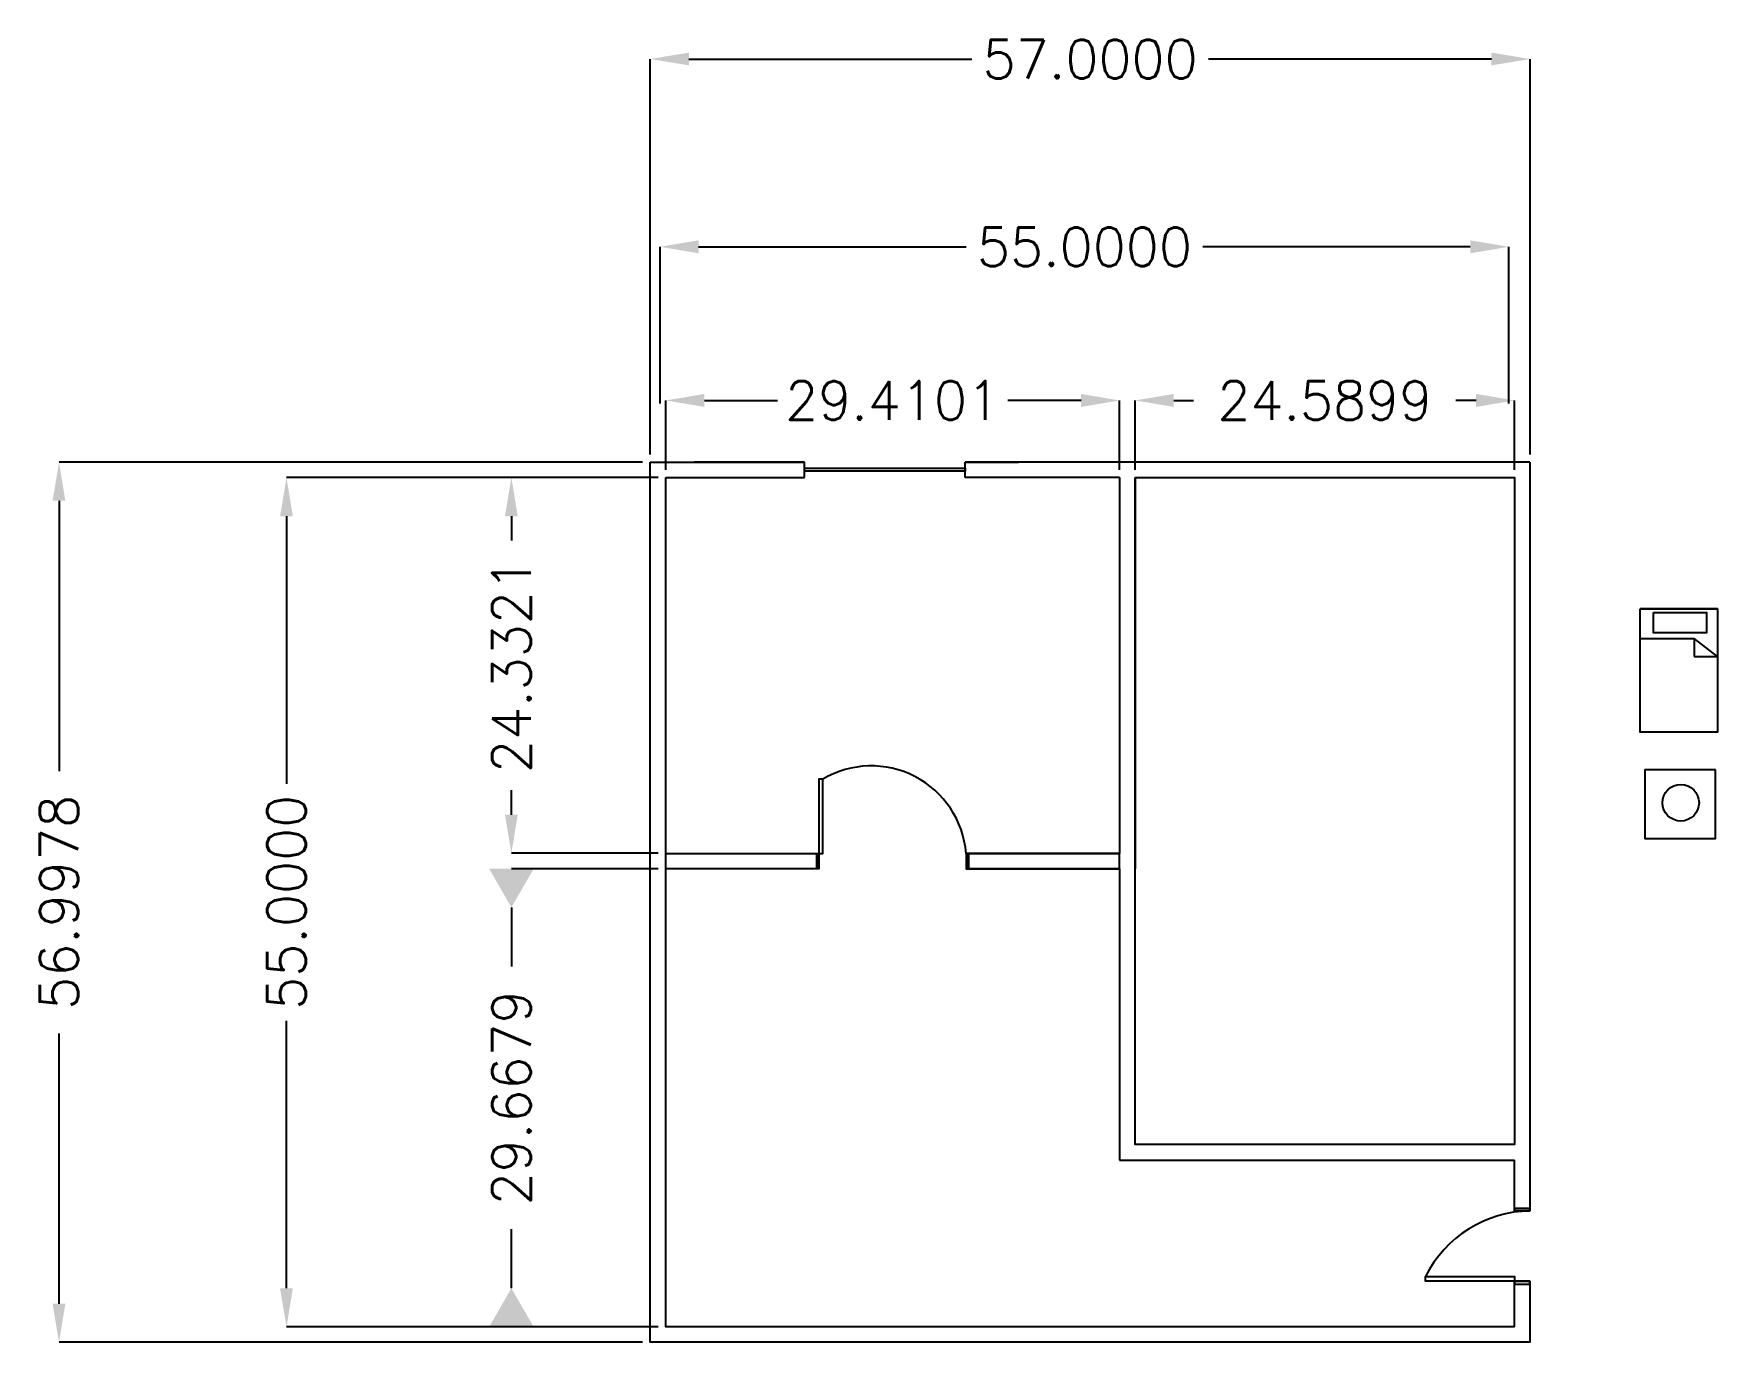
# Model space of a CAD drawing. Header units: millimetres. Extents: x 85 to 194, y 104 to 189.
import ezdxf

# ---------------------------------------------------------------- set-up
doc = ezdxf.new("R2010")
doc.units = ezdxf.units.MM
doc.layers.add('DIMENSION', color=3, linetype='Continuous', lineweight=25)
doc.styles.get("Standard").update_dxf_attribs({"font": 'txt.shx'})
doc.dimstyles.get("Standard").update_dxf_attribs({"dimscale": 100, "dimtxt": 2.5, "dimasz": 2.5, "dimexe": 0, "dimexo": 0.5, "dimgap": 1, "dimtad": 0, "dimtoh": 1, "dimdec": 4, "dimzin": 0, "dimdsep": 46, "dimtxsty": 'Standard', "dimcen": 2.5, "dimadec": 0, "dimazin": 0, "dimtfac": 1, "dimtdec": 4, "dimtofl": 0, "dimtmove": 0, "dimatfit": 3, "dimfxl": 1, "dimtolj": 1, "dimtzin": 0, "dimarcsym": 0})

# ---------------------------------------------------------------- blocks, each defined once
blk = doc.blocks.new('cama')
for p, q in [((187.01, 129.78), (190.5, 129.78)), ((190.5, 129.78), (190.5, 128.62)), ((192.01, 128.62), (190.5, 129.78)), ((190.5, 128.62), (192.01, 128.62))]:
    blk.add_line(p, q)
for points in [[(187.01, 131.71), (192.01, 131.71), (192.01, 131.71), (187.01, 131.71)], [(187.01, 131.71), (192.01, 131.71), (192.01, 123.71), (187.01, 123.71)], [(187.87, 131.47), (191.3, 131.47), (191.3, 130.14), (187.87, 130.14)]]:
    blk.add_lwpolyline(points, close=True)
blk = doc.blocks.new('*D74')
at = {"layer": 'Defpoints', "color": 0}
for p in [(180.58, 175.21), (125.58, 164.56), (180.58, 164.56)]:
    blk.add_point(p, dxfattribs=at)
at = {"layer": 'DIMENSION', "color": 0, "lineweight": -2}
for p, q in [((125.58, 165.06), (125.58, 175.21)), ((128.08, 175.21), (145.41, 175.21)), ((178.08, 175.21), (160.74, 175.21)), ((180.58, 165.06), (180.58, 175.21))]:
    blk.add_line(p, q, dxfattribs=at)
at = {"layer": 'DIMENSION', "color": 0}
for points in [[(128.08, 175.63), (128.08, 174.79), (125.58, 175.21)], [(178.08, 174.79), (178.08, 175.63), (180.58, 175.21)]]:
    blk.add_solid(points, dxfattribs=at)
at = {"layer": 'DIMENSION', "color": 0, "insert": (153.08, 175.21), "char_height": 2.5, "attachment_point": 5}
blk.add_mtext('\\A1;55.0000', dxfattribs=at)
blk = doc.blocks.new('*D75')
at = {"layer": 'Defpoints', "color": 0}
for p in [(181.95, 187.37), (124.95, 161.26), (181.95, 161.26)]:
    blk.add_point(p, dxfattribs=at)
at = {"layer": 'DIMENSION', "color": 0, "lineweight": -2}
for p, q in [((124.95, 161.76), (124.95, 187.37)), ((127.45, 187.37), (145.78, 187.37)), ((179.45, 187.37), (161.11, 187.37)), ((181.95, 161.76), (181.95, 187.37))]:
    blk.add_line(p, q, dxfattribs=at)
at = {"layer": 'DIMENSION', "color": 0}
for points in [[(127.45, 187.79), (127.45, 186.96), (124.95, 187.37)], [(179.45, 186.96), (179.45, 187.79), (181.95, 187.37)]]:
    blk.add_solid(points, dxfattribs=at)
at = {"layer": 'DIMENSION', "color": 0, "insert": (153.45, 187.37), "char_height": 2.5, "attachment_point": 5}
blk.add_mtext('\\A1;57.0000', dxfattribs=at)
blk = doc.blocks.new('*D77')
at = {"layer": 'Defpoints', "color": 0}
for p in [(125.95, 160.26), (101.38, 105.26), (125.95, 105.26)]:
    blk.add_point(p, dxfattribs=at)
at = {"layer": 'DIMENSION', "color": 0, "lineweight": -2}
for p, q in [((125.45, 160.26), (101.38, 160.26)), ((101.38, 157.76), (101.38, 140.43)), ((101.38, 107.76), (101.38, 125.09)), ((125.45, 105.26), (101.38, 105.26))]:
    blk.add_line(p, q, dxfattribs=at)
at = {"layer": 'DIMENSION', "color": 0}
for points in [[(101.79, 157.76), (100.96, 157.76), (101.38, 160.26)], [(100.96, 107.76), (101.79, 107.76), (101.38, 105.26)]]:
    blk.add_solid(points, dxfattribs=at)
at = {"layer": 'DIMENSION', "color": 0, "insert": (101.38, 132.76), "char_height": 2.5, "attachment_point": 5, "rotation": 90}
blk.add_mtext('\\A1;55.0000', dxfattribs=at)
blk = doc.blocks.new('*D78')
at = {"layer": 'Defpoints', "color": 0}
for p in [(124.95, 161.26), (86.64, 104.26), (124.95, 104.26)]:
    blk.add_point(p, dxfattribs=at)
at = {"layer": 'DIMENSION', "color": 0, "lineweight": -2}
for p, q in [((124.45, 161.26), (86.64, 161.26)), ((86.64, 158.76), (86.64, 141.26)), ((86.64, 106.76), (86.64, 124.26)), ((124.45, 104.26), (86.64, 104.26))]:
    blk.add_line(p, q, dxfattribs=at)
at = {"layer": 'DIMENSION', "color": 0}
for points in [[(87.05, 158.76), (86.22, 158.76), (86.64, 161.26)], [(86.22, 106.76), (87.05, 106.76), (86.64, 104.26)]]:
    blk.add_solid(points, dxfattribs=at)
at = {"layer": 'DIMENSION', "color": 0, "insert": (86.64, 132.76), "char_height": 2.5, "attachment_point": 5, "rotation": 90}
blk.add_mtext('\\A1;56.9978', dxfattribs=at)
blk = doc.blocks.new('*D80')
at = {"layer": 'Defpoints', "color": 0}
for p in [(180.95, 165.26), (156.36, 160.26), (180.95, 160.26)]:
    blk.add_point(p, dxfattribs=at)
at = {"layer": 'DIMENSION', "color": 0, "lineweight": -2}
for p, q in [((156.36, 160.76), (156.36, 165.26)), ((158.86, 165.26), (160.15, 165.26)), ((178.45, 165.26), (177.15, 165.26)), ((180.95, 160.76), (180.95, 165.26))]:
    blk.add_line(p, q, dxfattribs=at)
at = {"layer": 'DIMENSION', "color": 0}
for points in [[(158.86, 165.68), (158.86, 164.84), (156.36, 165.26)], [(178.45, 164.84), (178.45, 165.68), (180.95, 165.26)]]:
    blk.add_solid(points, dxfattribs=at)
at = {"layer": 'DIMENSION', "color": 0, "insert": (168.65, 165.26), "char_height": 2.5, "attachment_point": 5}
blk.add_mtext('\\A1;24.5899', dxfattribs=at)
blk = doc.blocks.new('*D82')
at = {"layer": 'Defpoints', "color": 0}
for p in [(125.95, 160.26), (115.95, 135.93), (125.95, 135.93)]:
    blk.add_point(p, dxfattribs=at)
at = {"layer": 'DIMENSION', "color": 0, "lineweight": -2}
for p, q in [((125.45, 160.26), (115.95, 160.26)), ((115.95, 157.76), (115.95, 156.18)), ((115.95, 138.43), (115.95, 140.01)), ((125.45, 135.93), (115.95, 135.93))]:
    blk.add_line(p, q, dxfattribs=at)
at = {"layer": 'DIMENSION', "color": 0}
for points in [[(116.36, 157.76), (115.53, 157.76), (115.95, 160.26)], [(115.53, 138.43), (116.36, 138.43), (115.95, 135.93)]]:
    blk.add_solid(points, dxfattribs=at)
at = {"layer": 'DIMENSION', "color": 0, "insert": (115.95, 148.09), "char_height": 2.5, "attachment_point": 5, "rotation": 90}
blk.add_mtext('\\A1;24.3321', dxfattribs=at)
blk = doc.blocks.new('*D83')
at = {"layer": 'Defpoints', "color": 0}
for p in [(155.36, 165.26), (125.95, 160.26), (155.36, 160.26)]:
    blk.add_point(p, dxfattribs=at)
at = {"layer": 'DIMENSION', "color": 0, "lineweight": -2}
for p, q in [((125.95, 160.76), (125.95, 165.26)), ((128.45, 165.26), (133.19, 165.26)), ((152.86, 165.26), (148.11, 165.26)), ((155.36, 160.76), (155.36, 165.26))]:
    blk.add_line(p, q, dxfattribs=at)
at = {"layer": 'DIMENSION', "color": 0}
for points in [[(128.45, 165.68), (128.45, 164.84), (125.95, 165.26)], [(152.86, 164.84), (152.86, 165.68), (155.36, 165.26)]]:
    blk.add_solid(points, dxfattribs=at)
at = {"layer": 'DIMENSION', "color": 0, "insert": (140.65, 165.26), "char_height": 2.5, "attachment_point": 5}
blk.add_mtext('\\A1;29.4101', dxfattribs=at)
blk = doc.blocks.new('_DatumFilled')
at = {"color": 0, "linetype": 'ByBlock'}
blk.add_solid([(0, 0.57735), (-1, 0), (0, -0.57735)], dxfattribs=at)
blk = doc.blocks.new('*D84')
at = {"layer": 'Defpoints', "color": 0}
for p in [(125.95, 134.93), (115.95, 105.26), (125.95, 105.26)]:
    blk.add_point(p, dxfattribs=at)
at = {"layer": 'DIMENSION', "color": 0, "lineweight": -2}
for p, q in [((125.45, 134.93), (115.95, 134.93)), ((115.95, 132.43), (115.95, 128.59)), ((115.95, 107.76), (115.95, 111.59)), ((125.45, 105.26), (115.95, 105.26))]:
    blk.add_line(p, q, dxfattribs=at)
at = {"layer": 'DIMENSION', "color": 0, "lineweight": -2, "xscale": 2.5, "yscale": 2.5, "zscale": 2.5}
for p, rotation in [((115.95, 134.93), 90), ((115.95, 105.26), 270)]:
    blk.add_blockref('_DatumFilled', p, dxfattribs=dict(at, rotation=rotation))
at = {"layer": 'DIMENSION', "color": 0, "insert": (115.95, 120.09), "char_height": 2.5, "attachment_point": 5, "rotation": 90}
blk.add_mtext('\\A1;29.6679', dxfattribs=at)

msp = doc.modelspace()

# ---------------------------------------------------------------- linework, layer by layer
for p, q in [((124.94587, 161.25882), (134.94587, 161.25882)), ((134.94587, 161.25882), (127.78143, 161.25882)), ((134.94587, 160.26103), (134.94587, 161.25882)), ((155.35597, 161.25882), (145.35597, 161.25882)), ((145.35597, 161.25882), (148.8126, 161.25882)), ((145.35597, 160.26103), (145.35597, 161.25882)), ((181.94587, 161.25882), (155.35597, 161.25882)), ((181.94587, 161.25882), (181.94587, 116.06234)), ((125.94587, 160.26103), (134.94587, 160.26103)), ((155.35597, 160.26103), (145.35597, 160.26103)), ((155.35597, 160.26103), (155.35597, 135.92893)), ((125.94587, 135.92893), (135.74587, 135.92893)), ((145.55597, 135.92893), (155.35597, 135.92893)), ((145.55597, 135.69515), (145.55597, 135.23632)), ((155.35597, 135.92893), (155.35597, 135.92893)), ((155.35597, 134.92893), (155.35597, 116.06234)), ((155.35597, 116.06234), (180.94587, 116.06234))]:
    msp.add_line(p, q)
for points in [[(181.94587, 105.26103), (181.94587, 104.26103), (124.94587, 104.26103), (124.94587, 161.25882)], [(125.94587, 135.92893), (125.94587, 160.26103)], [(156.35597, 160.26103), (156.35597, 134.92893)], [(156.35597, 160.26103), (180.94587, 160.26103), (180.94587, 117.06234)], [(135.74587, 134.92893), (125.94587, 134.92893)], [(180.94587, 105.26103), (125.94587, 105.26103), (125.94587, 134.92893)], [(155.35597, 134.92893), (145.55597, 134.92893)], [(181.94587, 116.06234), (181.94587, 112.77045), (180.94587, 112.77045), (180.94587, 116.06234)], [(180.94587, 105.26103), (180.94587, 108.2275), (181.94587, 108.2275), (181.94587, 104.26103), (180.94587, 104.26103)]]:
    msp.add_lwpolyline(points)
for points in [[(134.94587, 160.88278), (145.35597, 160.88278), (145.35597, 160.67637), (134.94587, 160.67637)], [(156.35597, 160.26103), (180.94587, 160.26103), (180.94587, 117.06234), (156.35597, 117.06234)], [(135.8746, 135.92893), (136.12535, 135.92893), (136.12535, 140.72942), (135.8746, 140.72942)], [(193.97251, 141.33922), (189.38694, 141.33922), (189.38694, 136.89771), (193.97251, 136.89771)], [(125.94587, 135.92893), (135.74587, 135.92893), (135.74587, 134.92893), (125.94587, 134.92893)], [(135.74587, 135.92893), (135.8746, 135.92893), (135.8746, 134.92893), (135.74587, 134.92893)], [(145.55597, 135.92893), (145.40852, 135.92893), (145.40852, 134.92893), (145.55597, 134.92893)], [(155.35597, 135.92893), (145.55597, 135.92893), (145.55597, 134.92893), (155.35597, 134.92893)], [(180.94587, 112.77045), (181.94587, 112.77045), (181.94587, 112.91678), (180.94587, 112.91678)], [(180.94587, 108.2275), (175.17188, 108.2275), (175.17188, 108.53129), (180.94587, 108.53129)], [(181.94587, 108.2275), (180.94587, 108.2275), (180.94587, 108.02978), (181.94587, 108.02978)]]:
    msp.add_lwpolyline(points, close=True)
msp.add_circle((191.71574, 139.20249), 1.18227)
for centre, radius, start, end in [((139.26717, 135.42893), 6.16167, 4.6544893, 120.6569565), ((182.08008, 105.02415), 7.74746, 90.9925658, 153.084086)]:
    msp.add_arc(centre, radius, start, end)

# ---------------------------------------------------------------- block references
msp.add_blockref('cama', (2.07592, 20.06156))

# ---------------------------------------------------------------- dimensions: what is measured, and where the dimension line sits
at = {"layer": 'DIMENSION'}
for base, p1, p2, picture, middle in [((181.94587, 187.37181), (124.94587, 161.25882), (181.94587, 161.25882), '*D75', (153.44587, 187.37181)), ((180.57735, 175.21064), (125.57735, 164.56044), (180.57735, 164.56044), '*D74', (153.07735, 175.21064))]:
    dim = msp.add_linear_dim(base=base, p1=p1, p2=p2, dimstyle='Standard', override={"dimscale": 1, "dimlfac": 1, "dimtxsty": 'Standard', "dimsah": 1, "dimtolj": 1}, dxfattribs=at)
    dim.commit()
    dim.dimension.update_dxf_attribs({"geometry": picture, "text_midpoint": middle, "dimtype": 160})
for base, p1, p2, picture, middle in [((155.35597, 165.26103), (125.94587, 160.26103), (155.35597, 160.26103), '*D83', (140.65092, 165.26103)), ((180.94587, 165.26103), (156.35597, 160.26103), (180.94587, 160.26103), '*D80', (168.65092, 165.26103))]:
    dim = msp.add_linear_dim(base=base, p1=p1, p2=p2, dimstyle='Standard', override={"dimscale": 1, "dimlfac": 1, "dimtxsty": 'Standard', "dimsah": 1, "dimtolj": 1}, dxfattribs=at)
    dim.commit()
    dim.dimension.update_dxf_attribs({"geometry": picture, "text_midpoint": middle})
for base, p1, p2, picture, middle in [((86.63719, 104.26103), (124.94587, 161.25882), (124.94587, 104.26103), '*D78', (86.63719, 132.75993)), ((101.37801, 105.26103), (125.94587, 160.26103), (125.94587, 105.26103), '*D77', (101.37801, 132.76103))]:
    dim = msp.add_linear_dim(base=base, p1=p1, p2=p2, angle=90, dimstyle='Standard', override={"dimscale": 1, "dimlfac": 1, "dimtxsty": 'Standard', "dimsah": 1, "dimtolj": 1}, dxfattribs=at)
    dim.commit()
    dim.dimension.update_dxf_attribs({"geometry": picture, "text_midpoint": middle, "dimtype": 160})
dim = msp.add_linear_dim(base=(115.94587, 135.92893), p1=(125.94587, 160.26103), p2=(125.94587, 135.92893), angle=90, dimstyle='Standard', override={"dimscale": 1, "dimlfac": 1, "dimtxsty": 'Standard', "dimsah": 1, "dimtolj": 1}, dxfattribs=at)
dim.commit()
dim.dimension.update_dxf_attribs({"geometry": '*D82', "text_midpoint": (115.94587, 148.09498)})
at = {"layer": 'DIMENSION', "color": 1}
dim = msp.add_linear_dim(base=(115.94587, 105.26103), p1=(125.94587, 134.92893), p2=(125.94587, 105.26103), angle=90, dimstyle='Standard', override={"dimscale": 1, "dimlfac": 1, "dimtxsty": 'Standard', "dimblk1": 'DatumFilled', "dimblk2": 'DatumFilled', "dimsah": 1, "dimtolj": 1}, dxfattribs=at)
dim.commit()
dim.dimension.update_dxf_attribs({"geometry": '*D84', "text_midpoint": (115.94587, 120.09498)})

doc.saveas('drawing.dxf')
